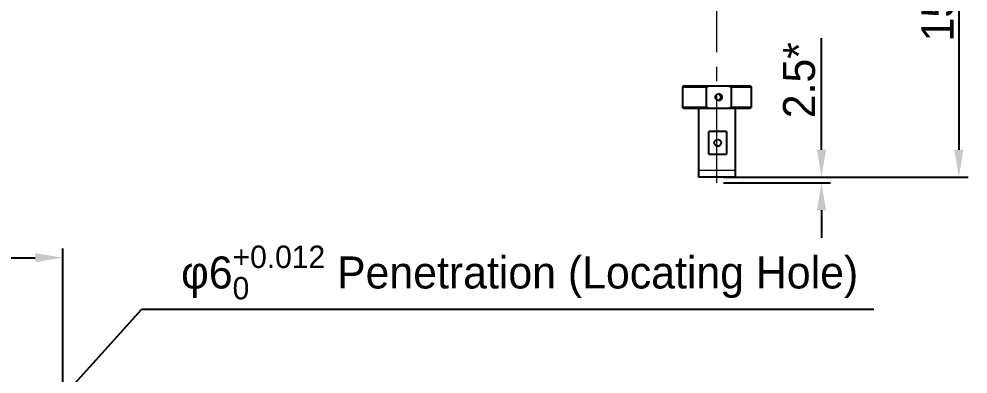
# Model space of a CAD drawing. Header units: millimetres. Extents: x 4086 to 8300, y 123 to 1549.
# Drawn here: x 6791.1 to 6998.6, y 751.7 to 829.5 of the extents above; entities that cross this region are included whole.
import ezdxf

# ---------------------------------------------------------------- set-up
doc = ezdxf.new("R2010")
doc.units = ezdxf.units.MM
doc.linetypes.add('CENTER2', pattern=[28.575, 19.05, -3.175, 3.175, -3.175])
doc.layers.add('00_COMPONENTS', color=7, linetype='Continuous')
doc.layers.add('中心线层', color=7, linetype='CENTER2', lineweight=0)
doc.layers.add('细线层', color=7, linetype='Continuous', lineweight=0)
doc.styles.get("Standard").update_dxf_attribs({"font": 'simsun.ttc'})
doc.styles.add('思源黑', font='SourceHanSansCN-Normal.ttf')
doc.dimstyles.new('半径标注', dxfattribs={"dimtxt": 7, "dimasz": 6, "dimexe": 1.25, "dimexo": 0.625, "dimgap": 1, "dimtad": 1, "dimtoh": 1, "dimlfac": 2, "dimdsep": 46, "dimtxsty": '思源黑', "dimcen": 2.5, "dimadec": 0, "dimazin": 0, "dimtfac": 1, "dimtmove": 0, "dimatfit": 3, "dimfxl": 1, "dimarcsym": 0})
doc.dimstyles.new('尺寸标注_细节_1_2比例', dxfattribs={"dimtxt": 7, "dimasz": 6, "dimexe": 2, "dimexo": 1.5, "dimgap": 1, "dimtad": 1, "dimlfac": 2, "dimdsep": 46, "dimtxsty": '思源黑', "dimcen": 0.09, "dimadec": 0, "dimazin": 0, "dimtp": 0.01, "dimtm": 0.01, "dimtfac": 1, "dimtofl": 0, "dimtmove": 0, "dimatfit": 3, "dimfxl": 1, "dimtolj": 1, "dimarcsym": 0})

# ---------------------------------------------------------------- blocks, each defined once
blk = doc.blocks.new('*D1539')
at = {"layer": 'Defpoints', "color": 0}
for p in [(6943.9, 869.84), (6943.9, 794.84), (6996.62, 794.84)]:
    blk.add_point(p, dxfattribs=at)
at = {"layer": '细线层', "color": 0, "lineweight": -2}
for p, q in [((6945.4, 869.84), (6998.62, 869.84)), ((6996.62, 863.84), (6996.62, 800.84)), ((6945.4, 794.84), (6998.62, 794.84))]:
    blk.add_line(p, q, dxfattribs=at)
at = {"layer": '细线层', "color": 0}
for points in [[(6997.62, 863.84), (6995.62, 863.84), (6996.62, 869.84)], [(6995.62, 800.84), (6997.62, 800.84), (6996.62, 794.84)]]:
    blk.add_solid(points, dxfattribs=at)
at = {"layer": '细线层', "color": 0, "insert": (6992, 832.34), "char_height": 7, "attachment_point": 5, "rotation": 90, "style": '思源黑'}
blk.add_mtext('\\A1;150', dxfattribs=at)
blk = doc.blocks.new('*D1540')
at = {"layer": 'Defpoints', "color": 0}
for p in [(6943.68, 794.84), (6966.58, 794.84), (6943.68, 793.59)]:
    blk.add_point(p, dxfattribs=at)
at = {"layer": '细线层', "color": 0, "lineweight": -2}
for p, q in [((6966.58, 800.84), (6966.58, 825.28)), ((6945.18, 794.84), (6968.58, 794.84)), ((6945.18, 793.59), (6968.58, 793.59)), ((6966.58, 787.59), (6966.58, 781.59))]:
    blk.add_line(p, q, dxfattribs=at)
at = {"layer": '细线层', "color": 0}
for points in [[(6965.58, 800.84), (6967.58, 800.84), (6966.58, 794.84)], [(6967.58, 787.59), (6965.58, 787.59), (6966.58, 793.59)]]:
    blk.add_solid(points, dxfattribs=at)
at = {"layer": '细线层', "color": 0, "insert": (6961.72, 816.06), "char_height": 7, "attachment_point": 5, "rotation": 90, "style": '思源黑'}
blk.add_mtext('\\A1;2.5*', dxfattribs=at)
blk = doc.blocks.new('*D1547')
at = {"layer": 'Defpoints', "color": 0}
for p in [(6800.68, 777.21), (6800.68, 715.21), (6770.18, 712.96)]:
    blk.add_point(p, dxfattribs=at)
at = {"layer": '细线层', "color": 0, "lineweight": -2}
for p, q in [((6770.18, 714.46), (6770.18, 779.21)), ((6800.68, 716.71), (6800.68, 779.21)), ((6770.18, 777.21), (6724.85, 777.21)), ((6776.18, 777.21), (6794.68, 777.21))]:
    blk.add_line(p, q, dxfattribs=at)
at = {"layer": '细线层', "color": 0}
for points in [[(6776.18, 778.21), (6776.18, 776.21), (6770.18, 777.21)], [(6794.68, 776.21), (6794.68, 778.21), (6800.68, 777.21)]]:
    blk.add_solid(points, dxfattribs=at)
at = {"layer": '细线层', "color": 0, "insert": (6744.51, 782.11), "char_height": 7, "attachment_point": 5, "style": '思源黑'}
blk.add_mtext('\\A1;61%%P0.05', dxfattribs=at)
blk = doc.blocks.new('*D1549')
at = {"color": 0, "lineweight": -2}
for p, q in [((6775.2, 718.53), (6817.9, 765.88)), ((6978.06, 765.88), (6817.9, 765.88)), ((6769.17, 711.85), (6771.18, 714.07)), ((6765.16, 707.39), (6761.14, 702.93))]:
    blk.add_line(p, q, dxfattribs=at)
at = {"color": 0}
for points in [[(6774.46, 719.2), (6775.94, 717.86), (6771.18, 714.07)], [(6765.9, 706.72), (6764.41, 708.06), (6769.17, 711.85)]]:
    blk.add_solid(points, dxfattribs=at)
at = {"layer": 'Defpoints', "color": 0}
for p in [(6771.18, 714.07), (6769.17, 711.85)]:
    blk.add_point(p, dxfattribs=at)
at = {"color": 0, "insert": (6900.59, 773.97), "char_height": 7, "attachment_point": 5}
blk.add_mtext('\\A1;{\\fSource Han Sans CN Normal|b0|i0|c134|p34;φ6{\\H0.7x;\\S+0.012^ 0;} \\C7;Penetration\\C256; (Locating Hole)}', dxfattribs=at)

msp = doc.modelspace()

# ---------------------------------------------------------------- linework, layer by layer
at = {"layer": '00_COMPONENTS', "color": 7, "linetype": 'Continuous'}
for p, q in [((6936.4285, 814.8419), (6936.1785, 814.5919)), ((6936.1785, 814.5919), (6941.4436, 814.5919)), ((6936.1785, 814.5919), (6936.1785, 810.0919)), ((6936.4285, 814.8419), (6950.9282, 814.8419)), ((6941.4436, 810.0919), (6941.4436, 814.5919)), ((6946.8175, 814.5919), (6951.1785, 814.5919)), ((6946.8175, 814.5919), (6946.8175, 810.0919)), ((6950.9285, 814.8419), (6951.1785, 814.5919)), ((6951.1785, 814.5919), (6951.1785, 810.0919)), ((6941.4436, 810.0919), (6936.1785, 810.0919)), ((6936.4285, 809.8419), (6936.1785, 810.0919)), ((6950.9282, 809.8419), (6936.4285, 809.8419)), ((6939.6785, 809.8419), (6939.6785, 794.8419)), ((6951.1785, 810.0919), (6946.8175, 810.0919)), ((6947.6785, 809.8419), (6947.6785, 794.8419)), ((6950.9285, 809.8419), (6951.1785, 810.0919)), ((6945.837, 804.8419), (6941.9721, 804.8419)), ((6941.9721, 799.8419), (6941.9721, 804.8419)), ((6945.837, 804.8419), (6945.837, 799.8419)), ((6941.9721, 799.8419), (6945.837, 799.8419)), ((6947.6781, 794.8419), (6939.6791, 794.8419))]:
    msp.add_line(p, q, dxfattribs=at)
msp.add_arc((6944.1298, 812.3411), 0.7493, 270.062936, 89.937064, dxfattribs=at)
for points in [[(6941.4436, 814.5919), (6941.7075, 814.6868), (6941.9757, 814.7711), (6942.2471, 814.8419)], [(6946.0141, 814.8419), (6946.2855, 814.7711), (6946.5536, 814.6868), (6946.8175, 814.5919)], [(6944.3813, 811.8109), (6944.2794, 811.7076), (6944.1398, 811.6332), (6943.9973, 811.6055)], [(6943.9981, 813.0781), (6944.1397, 813.0505), (6944.2782, 812.9768), (6944.3798, 812.8744)], [(6942.2471, 809.8419), (6941.9757, 809.9127), (6941.7075, 809.9969), (6941.4436, 810.0919)], [(6946.8175, 810.0919), (6946.5536, 809.9969), (6946.2855, 809.9127), (6946.0141, 809.8419)]]:
    msp.add_open_spline(points, degree=3, dxfattribs=at)
for points, knots in [([(6944.1306, 811.5919), (6943.9396, 811.5919), (6943.5415, 811.7546), (6943.3025, 812.3418), (6943.5414, 812.9292), (6943.9396, 813.0919), (6944.1306, 813.0919)], [0, 0, 0, 0, 0.24981574, 0.49998439, 0.75015929, 1, 1, 1, 1]), ([(6944.3798, 812.8744), (6944.5147, 812.7386), (6944.6803, 812.3431), (6944.5159, 811.9472), (6944.3813, 811.8109)], [0, 0, 0, 0, 0.49999288, 1, 1, 1, 1]), ([(6943.9045, 801.5919), (6943.7135, 801.5919), (6943.3154, 801.7546), (6943.0764, 802.3418), (6943.3154, 802.9292), (6943.7135, 803.0919), (6943.9045, 803.0919)], [0, 0, 0, 0, 0.24981574, 0.49998439, 0.75015929, 1, 1, 1, 1]), ([(6943.9045, 803.0919), (6944.0955, 803.0919), (6944.4936, 802.9292), (6944.7326, 802.3419), (6944.4937, 801.7546), (6944.0955, 801.5919), (6943.9045, 801.5919)], [0, 0, 0, 0, 0.24981574, 0.49998439, 0.75015929, 1, 1, 1, 1])]:
    msp.add_open_spline(points, degree=3, knots=knots, dxfattribs=at)
at = {"layer": '中心线层'}
msp.add_line((6943.6786, 793.5919), (6943.6786, 1058.5318), dxfattribs=at)
at = {"layer": '细线层'}
msp.add_line((6939.6785, 796.3419), (6947.6785, 796.3419), dxfattribs=at)

# ---------------------------------------------------------------- dimensions: what is measured, and where the dimension line sits
dim = msp.add_diameter_dim_2p(p1=(6769.174, 711.8455), p2=(6771.183, 714.0735), text='\\A1;{\\fSource Han Sans CN Normal|b0|i0|c134|p34;φ6{\\H0.7x;\\S+0.012^ 0;} \\C7;Penetration\\C256; (Locating Hole)}', dimstyle='半径标注', override={"dimtxsty": 'Standard'})
dim.commit()
dim.dimension.update_dxf_attribs({"geometry": '*D1549', "text_midpoint": (6900.5871, 765.8791), "dimtype": 163})
dim = msp.add_linear_dim(base=(6996.6216, 794.8419), p1=(6943.9045, 869.8419), p2=(6943.9045, 794.8419), angle=90, dimstyle='尺寸标注_细节_1_2比例', dxfattribs=at)
dim.commit()
dim.dimension.update_dxf_attribs({"geometry": '*D1539', "text_midpoint": (6996.6216, 832.3419), "dimtype": 160})
dim = msp.add_linear_dim(base=(6966.576, 794.8419), p1=(6943.6786, 793.5919), p2=(6943.6786, 794.8419), angle=90, text='<>*', dimstyle='尺寸标注_细节_1_2比例', dxfattribs=at)
dim.commit()
dim.dimension.update_dxf_attribs({"geometry": '*D1540', "text_midpoint": (6966.576, 816.0607), "dimtype": 160})
dim = msp.add_linear_dim(base=(6800.6785, 777.2082), p1=(6770.1785, 712.9595), p2=(6800.6785, 715.2095), text='<>%%P0.05', dimstyle='尺寸标注_细节_1_2比例', dxfattribs=at)
dim.commit()
dim.dimension.update_dxf_attribs({"geometry": '*D1547', "text_midpoint": (6744.5134, 777.2082), "dimtype": 160})

doc.saveas('drawing.dxf')
